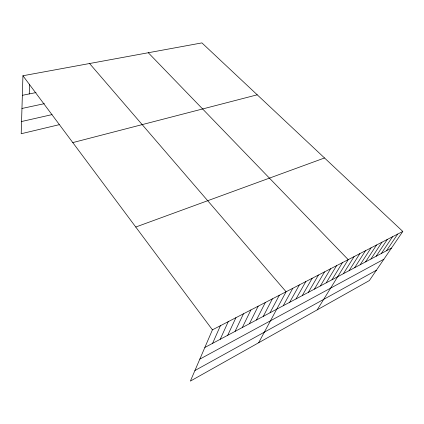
<?xml version="1.0" encoding="UTF-8"?>
<svg xmlns="http://www.w3.org/2000/svg" width="424" height="424" viewBox="0 0 424 424"><rect width="100%" height="100%" fill="white"/><g stroke="black" fill="none" stroke-linecap="round" stroke-linejoin="round"><path stroke-width="0.64" d="M402.8 231.44L212.429 329.835L190.371 381.102L369.362 280.556L402.8 231.44L201.919 42.898L22.938 75.748L21.2 133.735L59.201 124.688M29.235 93.937L29.622 84.191M212.599 343.35L220.406 325.712M220.22 339.285L228.234 321.668M227.714 335.299L235.924 317.693M235.076 331.377L243.477 313.786M242.311 327.524L250.897 309.955M249.423 323.735L258.184 306.186M256.414 320.014L265.344 302.487M263.293 316.352L272.378 298.851M270.051 312.748L279.294 295.274M258.651 342.746L286.094 291.76L89.57 63.52M283.248 305.725L292.777 288.309M289.682 302.296L299.349 284.912M296.016 298.92L305.81 281.573M302.248 295.602L312.17 278.287M308.381 292.337L318.419 275.054M314.417 289.12L324.572 271.874M320.364 285.956L330.625 268.747M326.215 282.84L336.582 265.668M331.976 279.771L342.444 262.636M317.189 309.865L348.215 259.652L148.289 52.74M343.408 273.681L354.067 256.626M349.079 270.666L359.828 253.653M354.66 267.692L365.493 250.722M360.156 264.762L371.074 247.839M365.573 261.878L376.565 244.998M370.905 259.038L381.976 242.205M376.162 256.239L387.303 239.454M381.335 253.483L392.545 236.74M386.439 250.769L397.712 234.069M194.913 370.544L376.374 270.258M199.826 359.128L383.884 259.228M204.834 347.479L391.463 248.088M135.76 227.036L324.524 157.972M72.79 142.591L257.23 94.812M21.566 121.518L52.067 114.607M21.958 108.465L44.356 103.668M22.35 95.326L36.029 92.565M22.938 75.748L212.429 329.835"/></g></svg>
